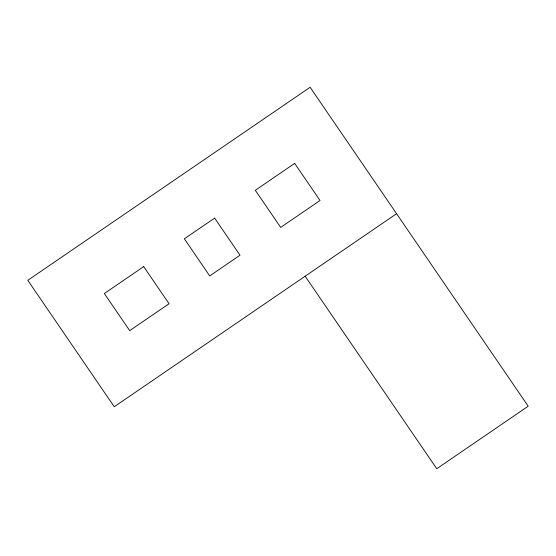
<?xml version="1.0" encoding="UTF-8"?>
<svg xmlns="http://www.w3.org/2000/svg" width="556" height="556" viewBox="0 0 556 556"><rect width="100%" height="100%" fill="white"/><g stroke="black" fill="none" stroke-linecap="round" stroke-linejoin="round"><path stroke-width="0.83" d="M396.574 213.706L114.251 406.749L27.8 280.314L310.123 87.271L528.2 406.214L436.773 468.729L305.147 276.221M143.691 266.616L104.333 293.526L129.708 330.632L169.066 303.722L143.691 266.616M214.644 218.105L184.356 238.809L209.73 275.915L240.018 255.211L214.644 218.105M294.666 163.388L255.308 190.298L280.683 227.404L320.041 200.494L294.666 163.388"/></g></svg>
